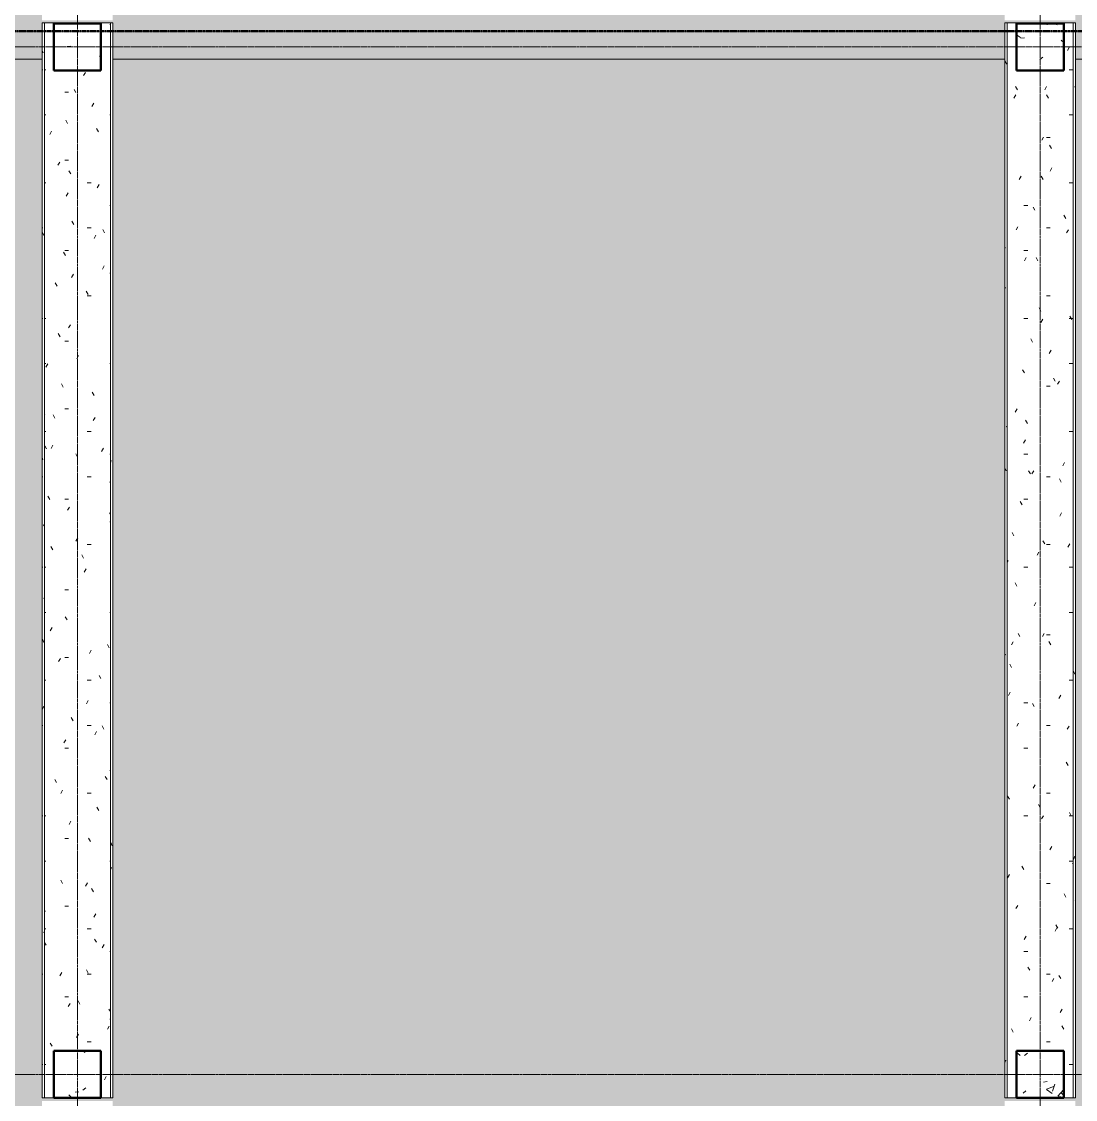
# Model space of a CAD drawing. Header units: inches. Extents: x -4218 to -1814, y 9706 to 12426.
# Drawn here: x -3173.3 to -2815.3, y 10458.7 to 10824.8 of the extents above; entities that cross this region are included whole.
import ezdxf

# ---------------------------------------------------------------- set-up
doc = ezdxf.new("R2010")
doc.units = ezdxf.units.IN
doc.header["$MEASUREMENT"] = 0
doc.linetypes.add('Dash 1_16_', pattern=[0.125, 0.0625, -0.0625])
doc.linetypes.add('Grid Line 1_2_', pattern=[0.875, 0.5, -0.125, 0.125, -0.125])
for name, color, linetype, lineweight in [('0-1', 7, 'Continuous', 5), ('0-2', 7, 'Continuous', 9), ('A-FLOR-1', 9, 'Continuous', 13), ('A-FLOR-3', 50, 'Continuous', 13), ('C-PROP-LINE-2', 91, 'Dash 1_16_', 50), ('S-BEAM-1', 251, 'Continuous', 9), ('S-BEAM-2', 7, 'Continuous', 9), ('S-COLS', 52, 'Continuous', 9), ('S-COLS-1', 250, 'Continuous', 50), ('S-GRID-1', 1, 'Grid Line 1_2_', 9)]:
    doc.layers.add(name, color=color, linetype=linetype, lineweight=lineweight)

# ---------------------------------------------------------------- blocks, each defined once
blk = doc.blocks.new('Concrete-Rectangular-Column - ONE-V14-RCP - BASEMENT')
at = {"layer": 'S-COLS'}
h = blk.add_hatch(dxfattribs=at)
h.set_pattern_fill('FP_16', color=256, style=0, pattern_type=2)
h.set_pattern_definition([(50, (3154.324, -10816.19), (27.5427, -2.40992), [2.88, -31.68]), (355, (3154.324, -10816.19), (-5.327844, 28.884266), [2.304, -25.344]), (100.451, (3156.62, -10816.39), (22.215316, 26.47393), [2.448, -26.924]), (46.184, (3154.324, -10808.51), (40.98187, -6.35642), [4.32, -47.52]), (96.636, (3157.74, -10809.04), (35.89075, 37.40619), [3.671, -40.386]), (351.184, (3154.324, -10808.51), (35.89097, 37.40622), [3.456, -38.016]), (21, (3158.164, -10810.43), (22.921036, -15.46073), [2.88, -31.68]), (326, (3158.164, -10810.43), (9.34353, 27.84574), [2.304, -25.344]), (71.451, (3160.074, -10811.718), (32.26477, 12.38442), [2.448, -26.924]), (37.5, (3154.324, -10816.189), (0.466855, 12.782707), [1.267, -23.77, 1.267, -24.461, -25.44]), (37.5, (3154.324, -10816.189), (0.466855, 12.782707), [-50.765, 1.267, -24.173]), (7.5, (3154.324, -10816.189), (10.10159, 15.14509), [1.267, -13.402, 1.267, -23.194, -9.696]), (7.5, (3154.324, -10816.189), (10.10159, 15.14509), [-39.13, 1.267, -8.429]), (327.5, (3145.761, -10816.189), (20.499161, -0.86578), [1.267, -8.333, 1.267, -28.685, -39.744]), (327.5, (3145.761, -10816.189), (20.499161, -0.86578), [-39.552, 1.267, -38.477]), (317.5, (3141.921, -10816.189), (22.39478, 3.844288), [1.267, -11.213, 1.267, -18.624, -28.224]), (317.5, (3141.921, -10816.189), (22.39478, 3.844288), [-32.371, 1.267, -26.957])])
h.paths.add_polyline_path([(-8, -8), (8, -8), (8, 8), (-8, 8), (-8, -4.2)], flags=0)
at = {"layer": 'S-COLS-1'}
for p, q in [((-8, 8), (8, 8)), ((-8, -8), (-8, 8)), ((8, 8), (8, -8)), ((8, -8), (-8, -8))]:
    blk.add_line(p, q, dxfattribs=at)
blk = doc.blocks.new('Concrete-Rectangular-Column - ONE-V15-RCP - BASEMENT')
at = {"layer": 'S-COLS'}
h = blk.add_hatch(dxfattribs=at)
h.set_pattern_fill('FP_17', color=256, style=0, pattern_type=2)
h.set_pattern_definition([(50, (2827.324, -10816.19), (27.5427, -2.40992), [2.88, -31.68]), (355, (2827.324, -10816.19), (-5.327844, 28.884266), [2.304, -25.344]), (100.451, (2829.62, -10816.39), (22.215316, 26.47393), [2.448, -26.924]), (46.184, (2827.324, -10808.51), (40.98187, -6.35642), [4.32, -47.52]), (96.636, (2830.74, -10809.04), (35.89075, 37.40619), [3.671, -40.386]), (351.184, (2827.324, -10808.51), (35.89097, 37.40622), [3.456, -38.016]), (21, (2831.164, -10810.43), (22.921036, -15.46073), [2.88, -31.68]), (326, (2831.164, -10810.43), (9.34353, 27.84574), [2.304, -25.344]), (71.451, (2833.074, -10811.718), (32.26477, 12.38442), [2.448, -26.924]), (37.5, (2827.324, -10816.189), (0.466855, 12.782707), [1.267, -23.77, 1.267, -24.461, -25.44]), (37.5, (2827.324, -10816.189), (0.466855, 12.782707), [-50.765, 1.267, -24.173]), (7.5, (2827.324, -10816.189), (10.10159, 15.14509), [1.267, -13.402, 1.267, -23.194, -9.696]), (7.5, (2827.324, -10816.189), (10.10159, 15.14509), [-39.13, 1.267, -8.429]), (327.5, (2818.761, -10816.189), (20.499161, -0.86578), [1.267, -8.333, 1.267, -28.685, -39.744]), (327.5, (2818.761, -10816.189), (20.499161, -0.86578), [-39.552, 1.267, -38.477]), (317.5, (2814.921, -10816.189), (22.39478, 3.844288), [1.267, -11.213, 1.267, -18.624, -28.224]), (317.5, (2814.921, -10816.189), (22.39478, 3.844288), [-32.371, 1.267, -26.957])])
h.paths.add_polyline_path([(8, -8), (8, 8), (-8, 8), (-8, -8)], flags=0)
at = {"layer": 'S-COLS-1'}
for p, q in [((-8, 8), (8, 8)), ((-8, -8), (-8, 8)), ((8, 8), (8, -8)), ((8, -8), (-8, -8))]:
    blk.add_line(p, q, dxfattribs=at)
blk = doc.blocks.new('Concrete-Rectangular-Column - ONE-V18-RCP - BASEMENT')
at = {"layer": 'S-COLS'}
h = blk.add_hatch(dxfattribs=at)
h.set_pattern_fill('FP_20', color=256, style=0, pattern_type=2)
h.set_pattern_definition([(50, (2827.324, -10467.19), (27.5427, -2.40992), [2.88, -31.68]), (355, (2827.324, -10467.19), (-5.327844, 28.884266), [2.304, -25.344]), (100.451, (2829.62, -10467.39), (22.215316, 26.47393), [2.448, -26.924]), (46.184, (2827.324, -10459.51), (40.98187, -6.35642), [4.32, -47.52]), (96.636, (2830.74, -10460.04), (35.89075, 37.40619), [3.671, -40.386]), (351.184, (2827.324, -10459.51), (35.89097, 37.40622), [3.456, -38.016]), (21, (2831.164, -10461.43), (22.921036, -15.46073), [2.88, -31.68]), (326, (2831.164, -10461.43), (9.34353, 27.84574), [2.304, -25.344]), (71.451, (2833.074, -10462.718), (32.26477, 12.38442), [2.448, -26.924]), (37.5, (2827.324, -10467.189), (0.466855, 12.782707), [1.267, -23.77, 1.267, -24.461, -25.44]), (37.5, (2827.324, -10467.189), (0.466855, 12.782707), [-50.765, 1.267, -24.173]), (7.5, (2827.324, -10467.189), (10.10159, 15.14509), [1.267, -13.402, 1.267, -23.194, -9.696]), (7.5, (2827.324, -10467.189), (10.10159, 15.14509), [-39.13, 1.267, -8.429]), (327.5, (2818.761, -10467.189), (20.499161, -0.86578), [1.267, -8.333, 1.267, -28.685, -39.744]), (327.5, (2818.761, -10467.189), (20.499161, -0.86578), [-39.552, 1.267, -38.477]), (317.5, (2814.921, -10467.189), (22.39478, 3.844288), [1.267, -11.213, 1.267, -18.624, -28.224]), (317.5, (2814.921, -10467.189), (22.39478, 3.844288), [-32.371, 1.267, -26.957])])
h.paths.add_polyline_path([(8, -8), (8, 8), (-8, 8), (-8, -8)], flags=0)
at = {"layer": 'S-COLS-1'}
for p, q in [((-8, 8), (8, 8)), ((-8, -8), (-8, 8)), ((8, 8), (8, -8)), ((8, -8), (-8, -8))]:
    blk.add_line(p, q, dxfattribs=at)
blk = doc.blocks.new('Concrete-Rectangular-Column - ONE-V24-RCP - BASEMENT')
at = {"layer": 'S-COLS'}
h = blk.add_hatch(dxfattribs=at)
h.set_pattern_fill('FP_26', color=256, style=0, pattern_type=2)
h.set_pattern_definition([(50, (3154.324, -10467.19), (27.5427, -2.40992), [2.88, -31.68]), (355, (3154.324, -10467.19), (-5.327844, 28.884266), [2.304, -25.344]), (100.451, (3156.62, -10467.39), (22.215316, 26.47393), [2.448, -26.924]), (46.184, (3154.324, -10459.51), (40.98187, -6.35642), [4.32, -47.52]), (96.636, (3157.74, -10460.04), (35.89075, 37.40619), [3.671, -40.386]), (351.184, (3154.324, -10459.51), (35.89097, 37.40622), [3.456, -38.016]), (21, (3158.164, -10461.43), (22.921036, -15.46073), [2.88, -31.68]), (326, (3158.164, -10461.43), (9.34353, 27.84574), [2.304, -25.344]), (71.451, (3160.074, -10462.718), (32.26477, 12.38442), [2.448, -26.924]), (37.5, (3154.324, -10467.189), (0.466855, 12.782707), [1.267, -23.77, 1.267, -24.461, -25.44]), (37.5, (3154.324, -10467.189), (0.466855, 12.782707), [-50.765, 1.267, -24.173]), (7.5, (3154.324, -10467.189), (10.10159, 15.14509), [1.267, -13.402, 1.267, -23.194, -9.696]), (7.5, (3154.324, -10467.189), (10.10159, 15.14509), [-39.13, 1.267, -8.429]), (327.5, (3145.761, -10467.189), (20.499161, -0.86578), [1.267, -8.333, 1.267, -28.685, -39.744]), (327.5, (3145.761, -10467.189), (20.499161, -0.86578), [-39.552, 1.267, -38.477]), (317.5, (3141.921, -10467.189), (22.39478, 3.844288), [1.267, -11.213, 1.267, -18.624, -28.224]), (317.5, (3141.921, -10467.189), (22.39478, 3.844288), [-32.371, 1.267, -26.957])])
h.paths.add_polyline_path([(8, -8), (8, 8), (-8, 8), (-8, -8)], flags=0)
at = {"layer": 'S-COLS-1'}
for p, q in [((-8, 8), (8, 8)), ((-8, -8), (-8, 8)), ((8, 8), (8, -8)), ((8, -8), (-8, -8))]:
    blk.add_line(p, q, dxfattribs=at)
blk = doc.blocks.new('Inverted Tee Beam - 24IT32-2543517-RCP - BASEMENT')
at = {"layer": 'S-BEAM-1'}
h = blk.add_hatch(dxfattribs=at)
h.set_pattern_fill('FP_40', color=256, style=0, pattern_type=2)
h.set_pattern_definition([(270, (-10641.814, -1601.556), (7.68, -21.722), [0.896, -15.396, 0.896, -15.396, -86.889]), (270, (-10641.814, -1601.556), (7.68, -21.722), [-32.583, 0.896, -31.687, 0.896, -15.396, -38.014]), (270, (-10641.814, -1601.556), (7.68, -21.722), [-81.459, 0.896, -9.965, 0.896, -26.257]), (22.208, (-10637.974, -1609.701), (26.0559108, 16.9086766), [1.185, -20.367, 1.185, -135.31]), (22.208, (-10637.974, -1609.701), (26.0559108, 16.9086766), [-22.737, -20.367, 1.185, -41.919, -71.84]), (22.208, (-10637.974, -1609.701), (26.0559108, 16.9086766), [-86.208, 1.185, -20.367, 1.185, -49.103]), (22.208, (-10637.974, -1609.701), (26.0559108, 16.9086766), [-108.945, -13.183, 1.185, -34.735]), (157.792, (-10622.614, -1612.417), (-27.152691, 4.8140186), [1.185, -20.367, 1.185, -135.31]), (157.792, (-10622.614, -1612.417), (-27.152691, 4.8140186), [-22.737, -20.367, 1.185, -41.919, -71.84]), (157.792, (-10622.614, -1612.417), (-27.152691, 4.8140186), [-86.208, 1.185, -20.367, 1.185, -49.103]), (157.792, (-10622.614, -1612.417), (-27.152691, 4.8140186), [-108.945, -13.183, 1.185, -34.735])])
h.paths.add_polyline_path([(-182.64, 12), (-182.64, 11.21), (182.61, 11.21), (182.61, 12), (170.17, 12)], flags=0)
h = blk.add_hatch(dxfattribs=at)
h.set_pattern_fill('FP_41', color=256, style=0, pattern_type=2)
h.set_pattern_definition([(270, (-10641.814, -3154.324), (7.68, -30.72), [1.267, -21.773, 1.267, -21.773, -122.88]), (270, (-10641.814, -3154.324), (7.68, -30.72), [-46.08, 1.267, -44.813, 1.267, -21.773, -53.76]), (270, (-10641.814, -3154.324), (7.68, -30.72), [-115.2, 1.267, -14.093, 1.267, -37.133]), (30, (-10637.974, -3165.844), (22.7643004, 22.011075), [1.267, -21.773, 1.267, -21.773, -122.88]), (30, (-10637.974, -3165.844), (22.7643004, 22.011075), [-46.08, 1.267, -44.813, 1.267, -21.773, -53.76]), (30, (-10637.974, -3165.844), (22.7643004, 22.011075), [-115.2, 1.267, -14.093, 1.267, -37.133]), (150, (-10622.614, -3169.684), (-30.4443004, 8.708925), [1.267, -21.773, 1.267, -21.773, -122.88]), (150, (-10622.614, -3169.684), (-30.4443004, 8.708925), [-46.08, 1.267, -44.813, 1.267, -21.773, -53.76]), (150, (-10622.614, -3169.684), (-30.4443004, 8.708925), [-115.2, 1.267, -14.093, 1.267, -37.133])])
h.paths.add_polyline_path([(-182.64, 11.21), (-182.62, -11.21), (182.61, -11.21), (182.61, 11.21), (-182.62, 11.21)], flags=0)
h.paths.add_polyline_path([(-182.62, -8), (-182.62, 8), (-166.62, 8), (-166.62, -8)], flags=0)
h.paths.add_polyline_path([(166.38, -8), (166.38, 8), (182.38, 8), (182.38, -8), (170.17, -8)], flags=0)
h = blk.add_hatch(dxfattribs=at)
h.set_pattern_fill('FP_42', color=256, style=0, pattern_type=2)
h.set_pattern_definition([(270, (-10641.814, -1552.768), (7.68, -21.722), [0.896, -15.396, 0.896, -15.396, -86.889]), (270, (-10641.814, -1552.768), (7.68, -21.722), [-32.583, 0.896, -31.687, 0.896, -15.396, -38.014]), (270, (-10641.814, -1552.768), (7.68, -21.722), [-81.459, 0.896, -9.965, 0.896, -26.257]), (22.208, (-10637.974, -1560.914), (26.0559108, 16.9086766), [1.185, -20.367, 1.185, -135.31]), (22.208, (-10637.974, -1560.914), (26.0559108, 16.9086766), [-22.737, -20.367, 1.185, -41.919, -71.84]), (22.208, (-10637.974, -1560.914), (26.0559108, 16.9086766), [-86.208, 1.185, -20.367, 1.185, -49.103]), (22.208, (-10637.974, -1560.914), (26.0559108, 16.9086766), [-108.945, -13.183, 1.185, -34.735]), (157.792, (-10622.614, -1563.629), (-27.152691, 4.8140186), [1.185, -20.367, 1.185, -135.31]), (157.792, (-10622.614, -1563.629), (-27.152691, 4.8140186), [-22.737, -20.367, 1.185, -41.919, -71.84]), (157.792, (-10622.614, -1563.629), (-27.152691, 4.8140186), [-86.208, 1.185, -20.367, 1.185, -49.103]), (157.792, (-10622.614, -1563.629), (-27.152691, 4.8140186), [-108.945, -13.183, 1.185, -34.735])])
h.paths.add_polyline_path([(-182.64, -12), (182.61, -12), (182.61, -11.21), (-182.64, -11.21)], flags=0)
at = {"layer": 'S-BEAM-2'}
for p, q in [((-182.64, 12), (-182.64, 11.21)), ((182.61, 12), (-182.64, 12)), ((-182.64, 11.21), (-182.64, -11.21)), ((182.61, 11.21), (-182.64, 11.21)), ((182.61, 11.21), (182.61, 12)), ((182.61, -11.21), (182.61, 11.21)), ((-182.64, -11.21), (-182.64, -12)), ((182.61, -11.21), (-182.64, -11.21)), ((182.61, -12), (-182.64, -12)), ((182.61, -12), (182.61, -11.21))]:
    blk.add_line(p, q, dxfattribs=at)
blk = doc.blocks.new('Inverted Tee Beam - 24IT32-V32-RCP - BASEMENT')
at = {"layer": 'S-BEAM-1'}
h = blk.add_hatch(dxfattribs=at)
h.set_pattern_fill('FP_100', color=256, style=0, pattern_type=2)
h.set_pattern_definition([(270, (-10641.814, -1438.056), (7.68, -21.722), [0.896, -15.396, 0.896, -15.396, -86.889]), (270, (-10641.814, -1438.056), (7.68, -21.722), [-32.583, 0.896, -31.687, 0.896, -15.396, -38.014]), (270, (-10641.814, -1438.056), (7.68, -21.722), [-81.459, 0.896, -9.965, 0.896, -26.257]), (22.208, (-10637.974, -1446.201), (26.0559108, 16.9086766), [1.185, -20.367, 1.185, -135.31]), (22.208, (-10637.974, -1446.201), (26.0559108, 16.9086766), [-22.737, -20.367, 1.185, -41.919, -71.84]), (22.208, (-10637.974, -1446.201), (26.0559108, 16.9086766), [-86.208, 1.185, -20.367, 1.185, -49.103]), (22.208, (-10637.974, -1446.201), (26.0559108, 16.9086766), [-108.945, -13.183, 1.185, -34.735]), (157.792, (-10622.614, -1448.917), (-27.152691, 4.8140186), [1.185, -20.367, 1.185, -135.31]), (157.792, (-10622.614, -1448.917), (-27.152691, 4.8140186), [-22.737, -20.367, 1.185, -41.919, -71.84]), (157.792, (-10622.614, -1448.917), (-27.152691, 4.8140186), [-86.208, 1.185, -20.367, 1.185, -49.103]), (157.792, (-10622.614, -1448.917), (-27.152691, 4.8140186), [-108.945, -13.183, 1.185, -34.735])])
h.paths.add_polyline_path([(-182.64, 12), (-182.64, 11.21), (182.61, 11.21), (182.61, 12), (170.17, 12)], flags=0)
h = blk.add_hatch(dxfattribs=at)
h.set_pattern_fill('FP_101', color=256, style=0, pattern_type=2)
h.set_pattern_definition([(270, (-10641.814, -2827.324), (7.68, -30.72), [1.267, -21.773, 1.267, -21.773, -122.88]), (270, (-10641.814, -2827.324), (7.68, -30.72), [-46.08, 1.267, -44.813, 1.267, -21.773, -53.76]), (270, (-10641.814, -2827.324), (7.68, -30.72), [-115.2, 1.267, -14.093, 1.267, -37.133]), (30, (-10637.974, -2838.844), (22.7643004, 22.011075), [1.267, -21.773, 1.267, -21.773, -122.88]), (30, (-10637.974, -2838.844), (22.7643004, 22.011075), [-46.08, 1.267, -44.813, 1.267, -21.773, -53.76]), (30, (-10637.974, -2838.844), (22.7643004, 22.011075), [-115.2, 1.267, -14.093, 1.267, -37.133]), (150, (-10622.614, -2842.684), (-30.4443004, 8.708925), [1.267, -21.773, 1.267, -21.773, -122.88]), (150, (-10622.614, -2842.684), (-30.4443004, 8.708925), [-46.08, 1.267, -44.813, 1.267, -21.773, -53.76]), (150, (-10622.614, -2842.684), (-30.4443004, 8.708925), [-115.2, 1.267, -14.093, 1.267, -37.133])])
h.paths.add_polyline_path([(-182.64, 8), (-182.62, -11.21), (182.61, -11.21), (182.61, 11.21), (-182.64, 11.21)], flags=0)
h.paths.add_polyline_path([(-182.62, -8), (-182.62, 8), (-166.62, 8), (-166.62, -8)], flags=0)
h.paths.add_polyline_path([(166.38, 8), (182.38, 8), (182.38, -8), (166.38, -8)], flags=0)
h = blk.add_hatch(dxfattribs=at)
h.set_pattern_fill('FP_102', color=256, style=0, pattern_type=2)
h.set_pattern_definition([(270, (-10641.814, -1389.268), (7.68, -21.722), [0.896, -15.396, 0.896, -15.396, -86.889]), (270, (-10641.814, -1389.268), (7.68, -21.722), [-32.583, 0.896, -31.687, 0.896, -15.396, -38.014]), (270, (-10641.814, -1389.268), (7.68, -21.722), [-81.459, 0.896, -9.965, 0.896, -26.257]), (22.208, (-10637.974, -1397.414), (26.0559108, 16.9086766), [1.185, -20.367, 1.185, -135.31]), (22.208, (-10637.974, -1397.414), (26.0559108, 16.9086766), [-22.737, -20.367, 1.185, -41.919, -71.84]), (22.208, (-10637.974, -1397.414), (26.0559108, 16.9086766), [-86.208, 1.185, -20.367, 1.185, -49.103]), (22.208, (-10637.974, -1397.414), (26.0559108, 16.9086766), [-108.945, -13.183, 1.185, -34.735]), (157.792, (-10622.614, -1400.129), (-27.152691, 4.8140186), [1.185, -20.367, 1.185, -135.31]), (157.792, (-10622.614, -1400.129), (-27.152691, 4.8140186), [-22.737, -20.367, 1.185, -41.919, -71.84]), (157.792, (-10622.614, -1400.129), (-27.152691, 4.8140186), [-86.208, 1.185, -20.367, 1.185, -49.103]), (157.792, (-10622.614, -1400.129), (-27.152691, 4.8140186), [-108.945, -13.183, 1.185, -34.735])])
h.paths.add_polyline_path([(-182.64, -11.21), (-182.64, -12), (182.61, -12), (182.61, -11.21), (170.17, -11.21)], flags=0)
at = {"layer": 'S-BEAM-2'}
for p, q in [((-182.64, 12), (-182.64, 11.21)), ((182.61, 12), (-182.64, 12)), ((-182.64, 11.21), (-182.64, -11.21)), ((182.61, 11.21), (-182.64, 11.21)), ((182.61, 11.21), (182.61, 12)), ((182.61, -11.21), (182.61, 11.21)), ((-182.64, -11.21), (-182.64, -12)), ((182.61, -11.21), (-182.64, -11.21)), ((182.61, -12), (-182.64, -12)), ((182.61, -12), (182.61, -11.21))]:
    blk.add_line(p, q, dxfattribs=at)
blk = doc.blocks.new('CTR - 1st Phase - Shell_rvt-1-RCP - BASEMENT')
at = {"layer": 'A-FLOR-1'}
h = blk.add_hatch(color=256, dxfattribs=at)
h.paths.add_polyline_path([(-3819.32, 10019.59), (-3493.32, 10019.59), (-3493.32, 10157.85), (-3469.32, 10157.85), (-3469.32, 10019.59), (-3166.32, 10019.59), (-3166.32, 10157.96), (-3142.32, 10157.96), (-3142.32, 10019.59), (-2839.32, 10019.59), (-2839.32, 10157.96), (-2815.32, 10157.96), (-2815.32, 10019.59), (-2512.32, 10019.59), (-2512.32, 10157.96), (-2488.32, 10157.96), (-2488.32, 10019.59), (-2185.32, 10019.59), (-2185.32, 10158.09), (-2161.32, 10158.09), (-2161.32, 10158.57), (-2185.32, 10158.57), (-2185.32, 10457.9), (-2165.32, 10457.9), (-2165.32, 10459.18), (-2185.32, 10459.18), (-2185.32, 10811.99), (-2488.32, 10811.99), (-2488.32, 10459.18), (-2512.32, 10459.18), (-2512.32, 10811.99), (-2815.32, 10811.99), (-2815.32, 10459.18), (-2839.32, 10459.18), (-2839.32, 10811.99), (-3142.32, 10811.99), (-3142.32, 10459.18), (-3166.32, 10459.18), (-3166.32, 10811.99), (-3411.8, 10811.99), (-3411.8, 11286.79), (-3166.32, 11286.79), (-3166.32, 11423.24), (-3203.27, 11423.24), (-3203.27, 11422.74), (-3205.27, 11422.74), (-3205.27, 11423.24), (-3241.27, 11423.24), (-3241.27, 11422.74), (-3243.27, 11422.74), (-3243.27, 11423.24), (-3282.27, 11423.24), (-3282.27, 11422.74), (-3284.27, 11422.74), (-3284.27, 11423.24), (-3320.27, 11423.24), (-3320.27, 11422.74), (-3322.27, 11422.74), (-3322.27, 11423.24), (-3359.27, 11423.24), (-3359.27, 11542.99), (-3475.67, 11542.97), (-3475.67, 11290.19), (-3473.32, 11290.19), (-3473.32, 11274.19), (-3489.32, 11274.19), (-3489.32, 11290.19), (-3486.97, 11290.19), (-3486.97, 11434.99), (-3583.32, 11434.99), (-3583.32, 11430.99), (-3819.32, 11430.99), (-3819.32, 10027.95)], flags=0)
h.paths.add_polyline_path([(-2107.32, 10019.59), (-2107.32, 10154.6), (-2161.32, 10154.6), (-2161.32, 10019.59)], flags=0)
h.paths.add_polyline_path([(-2511.54, 10158.57), (-2512.32, 10158.57), (-2512.32, 10458.16), (-2488.32, 10458.16), (-2488.32, 10158.57), (-2489.11, 10158.57)], flags=0)
h.paths.add_polyline_path([(-2839.32, 10158.57), (-2839.32, 10458.16), (-2815.32, 10458.16), (-2815.32, 10310.41), (-2811.07, 10309.36), (-2810.43, 10310.93), (-2809.36, 10312.25), (-2807.96, 10313.22), (-2806.35, 10313.76), (-2804.24, 10319.83), (-2803.25, 10313.48), (-2801.76, 10312.66), (-2800.56, 10311.46), (-2799.74, 10309.96), (-2799.39, 10308.3), (-2799.53, 10306.6), (-2800.13, 10305.01), (-2801.17, 10303.66), (-2802.55, 10302.66), (-2804.15, 10302.09), (-2805.85, 10301.99), (-2807.51, 10302.39), (-2808.98, 10303.24), (-2810.16, 10304.47), (-2810.93, 10305.99), (-2811.03, 10306.5), (-2815.32, 10305.43), (-2815.32, 10158.57), (-2838.54, 10158.57)], flags=0)
h.paths.add_polyline_path([(-3166.32, 10158.57), (-3166.32, 10458.16), (-3142.32, 10458.16), (-3142.32, 10158.57), (-3165.54, 10158.57)], flags=0)
h.paths.add_polyline_path([(-3492.54, 10158.57), (-3493.32, 10158.57), (-3493.32, 10458.16), (-3469.32, 10458.16), (-3469.32, 10158.57), (-3470.11, 10158.57)], flags=0)
h.paths.add_polyline_path([(-2161.32, 10178.6), (-2107.32, 10178.6), (-2107.32, 10455.19), (-2161.32, 10455.19), (-2161.32, 10349.68)], flags=0)
h.paths.add_polyline_path([(-3778.81, 10295.87), (-3784.81, 10295.87), (-3783.23, 10302.21), (-3784.24, 10302.5), (-3785.68, 10303.41), (-3786.8, 10304.69), (-3787.52, 10306.24), (-3787.76, 10307.92), (-3787.52, 10309.61), (-3786.8, 10311.15), (-3785.68, 10312.43), (-3784.24, 10313.34), (-3782.61, 10313.81), (-3780.9, 10313.79), (-3779.28, 10313.29), (-3777.86, 10312.34), (-3776.77, 10311.04), (-3776.09, 10309.47), (-3769.86, 10307.92), (-3776.09, 10306.37), (-3776.77, 10304.81), (-3777.86, 10303.5), (-3779.28, 10302.56), (-3780.39, 10302.21), (-3780.34, 10302.04)], flags=0)
h.paths.add_polyline_path([(-2651.12, 10299.44), (-2652.81, 10299.68), (-2654.35, 10300.39), (-2655.64, 10301.52), (-2656.55, 10302.96), (-2657.01, 10304.59), (-2656.99, 10306.3), (-2656.49, 10307.92), (-2655.55, 10309.34), (-2654.24, 10310.43), (-2652.68, 10311.11), (-2651.12, 10317.34), (-2649.57, 10311.11), (-2648.01, 10310.43), (-2646.7, 10309.34), (-2645.76, 10307.92), (-2645.42, 10306.81), (-2639.08, 10308.39), (-2639.08, 10302.39), (-2645.42, 10303.97), (-2645.7, 10302.96), (-2646.61, 10301.52), (-2647.89, 10300.39), (-2649.44, 10299.68), (-2649.57, 10299.66)], flags=0)
h.paths.add_polyline_path([(-3492.54, 10459.18), (-3493.32, 10459.18), (-3493.32, 10824.42), (-3469.32, 10824.42), (-3469.32, 10459.18), (-3470.11, 10459.18)], flags=0)
h.paths.add_polyline_path([(-2161.31, 10479.19), (-2107.32, 10479.19), (-2107.32, 10804.44), (-2161.31, 10804.44), (-2161.32, 10479.19)], flags=0)
h.paths.add_polyline_path([(-3492.54, 10825.62), (-3493.32, 10825.62), (-3493.32, 11273.73), (-3469.32, 11273.73), (-3469.32, 10825.62), (-3470.11, 10825.62)], flags=0)
h.paths.add_polyline_path([(-2991.46, 11286.79), (-2839.32, 11286.79), (-2839.32, 11422.8), (-3123.09, 11422.8), (-3123.09, 11423.24), (-3124.27, 11423.24), (-3124.27, 11422.74), (-3126.27, 11422.74), (-3126.27, 11423.24), (-3142.32, 11423.24), (-3142.32, 11286.79)], flags=0)
h.paths.add_polyline_path([(-2185.32, 11286.79), (-2185.32, 11522.65), (-2161.32, 11522.65), (-2161.32, 11294.44), (-2107.32, 11294.44), (-2107.32, 11523.19), (-2161.32, 11523.19), (-2161.32, 11547.19), (-2107.32, 11547.19), (-2107.32, 11835.19), (-2164.32, 11835.19), (-2164.32, 11859.19), (-2107.32, 11859.19), (-2107.32, 12077.19), (-2520.32, 12077.19), (-2520.32, 11859.19), (-2501.24, 11859.19), (-2501.24, 11855.19), (-2499.18, 11855.19), (-2499.18, 11859.19), (-2165.14, 11859.19), (-2165.14, 11835.19), (-2499.18, 11835.19), (-2499.18, 11839.19), (-2501.24, 11839.19), (-2501.24, 11835.19), (-2523.31, 11835.19), (-2523.31, 11837.19), (-2636.33, 11837.19), (-2636.33, 11835.19), (-2826.19, 11835.19), (-2826.19, 11839.19), (-2828.24, 11839.19), (-2828.24, 11835.19), (-3153.18, 11835.19), (-3153.18, 11839.19), (-3155.24, 11839.19), (-3155.24, 11835.19), (-3480.18, 11835.19), (-3480.18, 11839.19), (-3482.22, 11839.19), (-3482.22, 11835.19), (-3666.89, 11835.19), (-3666.89, 11826.18), (-3666.51, 11826.16), (-3666.51, 11824.18), (-3666.89, 11824.18), (-3666.89, 11788.18), (-3666.51, 11788.18), (-3666.51, 11786.18), (-3666.89, 11786.18), (-3666.89, 11782.99), (-3203.32, 11782.99), (-3203.32, 11778.99), (-3116.54, 11778.99), (-3116.54, 11550.8), (-2816.45, 11550.8), (-2816.45, 11546.2), (-2815.32, 11546.2), (-2815.32, 11286.79), (-2512.32, 11286.79), (-2512.32, 11546.2), (-2488.32, 11546.2), (-2488.32, 11286.79), (-2451.18, 11286.79)], flags=0)
h.paths.add_polyline_path([(-3390.86, 11421.9), (-3391.08, 11421.92), (-3391.26, 11421.96), (-3391.43, 11422.04), (-3391.64, 11422.25), (-3391.71, 11422.32), (-3391.85, 11422.65), (-3391.88, 11422.77), (-3392.03, 11423.62), (-3392.69, 11427.1), (-3393.15, 11429.82), (-3393.61, 11433.04), (-3393.99, 11436.18), (-3394.28, 11439.27), (-3394.5, 11442.33), (-3394.65, 11445.37), (-3394.74, 11448.44), (-3394.78, 11451.53), (-3394.78, 11455.63), (-3394.75, 11457.92), (-3394.69, 11461.26), (-3394.6, 11464.66), (-3394.46, 11468.28), (-3394.2, 11472.87), (-3393.98, 11475.73), (-3393.8, 11477.73), (-3393.45, 11480.57), (-3393.02, 11483.12), (-3392.48, 11485.45), (-3391.93, 11487.14), (-3391.85, 11487.55), (-3391.81, 11487.67), (-3391.64, 11487.95), (-3391.58, 11488.04), (-3391.43, 11488.16), (-3391.26, 11488.24), (-3391.06, 11488.29), (-3390.86, 11488.3), (-3390.63, 11488.28), (-3382.47, 11485.45), (-3377.45, 11483.67), (-3372.94, 11482.02), (-3369.16, 11480.58), (-3366.16, 11479.38), (-3365.34, 11479.03), (-3364.61, 11478.68), (-3363.99, 11478.27), (-3363.49, 11477.75), (-3363.09, 11477.07), (-3362.83, 11476.16), (-3362.63, 11475.09), (-3362.42, 11473.63), (-3362.23, 11471.76), (-3362.1, 11469.48), (-3361.32, 11469.48), (-3361.27, 11469.43), (-3361.28, 11468.32), (-3361.32, 11468.28), (-3362.1, 11468.28), (-3362.1, 11441.92), (-3361.31, 11441.91), (-3361.27, 11441.87), (-3361.27, 11440.77), (-3361.32, 11440.72), (-3362.1, 11440.72), (-3362.23, 11438.44), (-3362.42, 11436.57), (-3362.63, 11435.11), (-3362.83, 11434.04), (-3363.09, 11433.13), (-3363.49, 11432.45), (-3363.99, 11431.93), (-3364.61, 11431.52), (-3365.34, 11431.17), (-3367.07, 11430.45), (-3370.34, 11429.16), (-3374.37, 11427.65), (-3379.1, 11425.94), (-3385.7, 11423.62), (-3390.63, 11421.92)], flags=0)
h.paths.add_polyline_path([(-3284.27, 11428.49), (-3286.02, 11428.49), (-3286.02, 11464.49), (-3284.27, 11464.49), (-3284.27, 11446.25)], flags=0)
h.paths.add_polyline_path([(-3354.52, 11427.99), (-3322.27, 11427.99), (-3322.27, 11428.49), (-3320.27, 11428.49), (-3320.27, 11427.99), (-3284.27, 11427.99), (-3284.27, 11428.49), (-3282.27, 11428.49), (-3282.27, 11427.99), (-3280.65, 11427.99), (-3280.65, 11542.99), (-3354.52, 11542.99), (-3354.52, 11435.52)], flags=0)
h.paths.add_polyline_path([(-3205.27, 11428.49), (-3207.02, 11428.49), (-3207.02, 11464.49), (-3205.27, 11464.49)], flags=0)
h.paths.add_polyline_path([(-3203.27, 11427.99), (-3201.65, 11427.99), (-3201.65, 11543.18), (-3203.32, 11543.18), (-3203.32, 11542.99), (-3275.9, 11542.99), (-3275.9, 11427.99), (-3243.27, 11427.99), (-3243.27, 11428.49), (-3241.27, 11428.49), (-3241.27, 11427.99), (-3205.27, 11427.99), (-3205.27, 11428.49), (-3203.27, 11428.49)], flags=0)
h.paths.add_polyline_path([(-3126.27, 11428.49), (-3128.02, 11428.49), (-3128.02, 11464.49), (-3126.27, 11464.49), (-3126.27, 11435.32)], flags=0)
h.paths.add_polyline_path([(-3128.02, 11427.99), (-3126.27, 11427.99), (-3126.27, 11428.49), (-3124.27, 11428.49), (-3124.27, 11427.99), (-3123.09, 11427.99), (-3123.09, 11523.19), (-3141.81, 11523.19), (-3141.81, 11543.18), (-3146.32, 11543.18), (-3146.32, 11534.2), (-3142.32, 11534.2), (-3142.32, 11427.99)], flags=0)
h.paths.add_polyline_path([(-3194.06, 11427.99), (-3166.32, 11427.99), (-3166.32, 11534.2), (-3162.32, 11534.2), (-3162.32, 11543.18), (-3196.9, 11543.18), (-3196.9, 11427.99)], flags=0)
h.paths.add_polyline_path([(-3117.46, 11428.43), (-3110.27, 11428.43), (-3110.27, 11428.93), (-3108.27, 11428.93), (-3108.27, 11428.43), (-3072.27, 11428.43), (-3072.27, 11428.93), (-3070.27, 11428.93), (-3070.27, 11428.43), (-2839.32, 11428.43), (-2839.32, 11543.18), (-2839.84, 11543.18), (-2839.84, 11523.19), (-2849.12, 11523.19), (-2849.12, 11477.59), (-2921.12, 11477.59), (-2921.12, 11523.19), (-2941.67, 11523.19), (-2941.67, 11477.59), (-3013.67, 11477.59), (-3013.67, 11523.19), (-3034.22, 11523.19), (-3034.22, 11477.59), (-3106.22, 11477.59), (-3106.22, 11523.19), (-3117.46, 11523.19), (-3117.46, 11428.93)], flags=0)
h.paths.add_polyline_path([(-3108.27, 11428.93), (-3108.27, 11464.93), (-3106.52, 11464.93), (-3106.52, 11428.93), (-3107.26, 11428.93)], flags=0)
h.paths.add_polyline_path([(-3400.58, 11491.34), (-3400.87, 11491.41), (-3401.09, 11491.52), (-3405.53, 11494.4), (-3409.83, 11497.64), (-3414.07, 11501.34), (-3417.72, 11504.99), (-3421.25, 11509.06), (-3424.49, 11513.37), (-3427.49, 11518.02), (-3427.52, 11518.1), (-3427.56, 11518.32), (-3427.52, 11518.64), (-3427.49, 11518.76), (-3427.37, 11518.95), (-3427.22, 11519.11), (-3427.03, 11519.24), (-3415.25, 11524.98), (-3416.12, 11525.88), (-3415.27, 11526.73), (-3414.07, 11525.56), (-3402.48, 11531.21), (-3401.57, 11531.35), (-3400.65, 11531.3), (-3399.77, 11531.06), (-3398.95, 11530.64), (-3396.12, 11528.64), (-3393.51, 11526.36), (-3393.01, 11526.73), (-3392.17, 11525.88), (-3392.54, 11525.38), (-3390.5, 11523.03), (-3388.06, 11519.61), (-3387.67, 11518.59), (-3387.54, 11517.5), (-3387.69, 11516.42), (-3393.34, 11504.83), (-3392.17, 11503.62), (-3393.01, 11502.78), (-3393.91, 11503.65), (-3399.66, 11491.87), (-3399.78, 11491.68), (-3400.04, 11491.47), (-3400.14, 11491.41), (-3400.35, 11491.35)], flags=0)
h.paths.add_polyline_path([(-2284.01, 11523.19), (-2487.81, 11523.19), (-2487.81, 11547.19), (-2185.33, 11547.19), (-2185.33, 11523.19)], flags=0)
h.paths.add_polyline_path([(-2814.81, 11523.19), (-2814.81, 11547.19), (-2512.84, 11547.19), (-2512.84, 11523.19), (-2788.86, 11523.19)], flags=0)
h.paths.add_polyline_path([(-2165.32, 11527.19), (-2181.32, 11527.19), (-2181.32, 11543.19), (-2165.32, 11543.19)], flags=0)
h.paths.add_polyline_path([(-3672.26, 11788.18), (-3708.26, 11788.18), (-3708.26, 11789.93), (-3672.26, 11789.93)], flags=0)
h.paths.add_polyline_path([(-3675.35, 11782.99), (-3671.76, 11782.99), (-3671.76, 11786.18), (-3672.26, 11786.18), (-3672.26, 11788.18), (-3671.76, 11788.18), (-3671.76, 11824.18), (-3672.26, 11824.18), (-3672.26, 11826.18), (-3671.76, 11826.18), (-3671.76, 11835.19), (-3747.32, 11835.19), (-3747.32, 11782.99), (-3708.26, 11782.99)], flags=0)
h.paths.add_polyline_path([(-3819.32, 11838.99), (-3819.3, 11838.99), (-3819.3, 11859.19), (-3671.76, 11859.19), (-3671.76, 12077.19), (-3819.32, 12077.19), (-3819.32, 11858.4)], flags=0)
h.paths.add_polyline_path([(-2826.19, 11855.19), (-2826.19, 11859.19), (-2717.1, 11859.19), (-2717.1, 11949.35), (-2755.16, 11949.35), (-2755.16, 12077.19), (-2981.15, 12077.19), (-2981.15, 11859.19), (-2968.72, 11859.19), (-2968.72, 11886.06), (-2966.97, 11886.06), (-2966.97, 11859.19), (-2828.24, 11859.19), (-2828.24, 11855.19)], flags=0)
h.paths.add_polyline_path([(-3155.24, 11855.19), (-3154.26, 11855.19), (-3154.26, 12077.19), (-3666.89, 12077.19), (-3666.89, 11859.19), (-3482.22, 11859.19), (-3482.22, 11855.19), (-3480.18, 11855.19), (-3480.18, 11859.19), (-3169.64, 11859.19), (-3169.64, 11886.06), (-3167.89, 11886.06), (-3167.89, 11859.19), (-3155.24, 11859.19), (-3155.24, 11858.4)], flags=0)
h.paths.add_polyline_path([(-2995.52, 11859.19), (-2985.9, 11859.19), (-2985.9, 12077.19), (-3149.51, 12077.19), (-3149.51, 11859.19), (-2997.27, 11859.19), (-2997.27, 11886.06), (-2995.52, 11886.06)], flags=0)
h.paths.add_polyline_path([(-2660.94, 11859.19), (-2640.32, 11859.19), (-2640.32, 11949.35), (-2712.35, 11949.35), (-2712.35, 11859.19), (-2666.91, 11859.19)], flags=0)
h.paths.add_polyline_path([(-2660.94, 11871.12), (-2666.91, 11871.66), (-2662.84, 11883.39), (-2661.99, 11877.89)], flags=0)
h.paths.add_polyline_path([(-2648.12, 11871.34), (-2654.12, 11871.34), (-2651.12, 11883.39), (-2649.76, 11877.89)], flags=0)
h.paths.add_polyline_path([(-2645.39, 11955.48), (-2647.14, 11955.48), (-2647.14, 11991.48), (-2645.39, 11991.48), (-2645.39, 11958.33)], flags=0)
h.paths.add_polyline_path([(-2749.54, 11954.98), (-2683.39, 11954.98), (-2683.39, 11955.48), (-2681.39, 11955.48), (-2681.39, 11954.98), (-2645.39, 11954.98), (-2645.39, 11955.48), (-2643.39, 11955.48), (-2643.39, 11954.98), (-2640.32, 11954.98), (-2640.32, 12077.19), (-2749.54, 12077.19), (-2749.54, 11958.33)], flags=0)
h = blk.add_hatch(color=256, dxfattribs=at)
h.paths.add_polyline_path([(-3819.32, 9901.19), (-3700.02, 9901.19), (-3700.02, 9965.88), (-3819.32, 9965.88)], flags=0)
h.paths.add_polyline_path([(-2537.02, 9901.19), (-2512.32, 9901.19), (-2512.32, 9965.88), (-2609.02, 9965.88), (-2609.02, 9901.19), (-2573.02, 9901.19)], flags=0)
h.paths.add_polyline_path([(-2670.32, 9901.19), (-2610.02, 9901.19), (-2610.02, 9966.88), (-2512.32, 9966.88), (-2512.32, 10019.59), (-2815.32, 10019.59), (-2815.32, 9901.19), (-2672.16, 9901.19)], flags=0)
h.paths.add_polyline_path([(-2488.32, 9901.19), (-2392.02, 9901.19), (-2392.02, 9965.88), (-2488.32, 9965.88)], flags=0)
h.paths.add_polyline_path([(-2391.02, 9901.19), (-2283.02, 9901.19), (-2283.02, 9965.88), (-2391.02, 9965.88), (-2391.02, 9965.84)], flags=0)
h.paths.add_polyline_path([(-2210.02, 9901.19), (-2185.32, 9901.19), (-2185.32, 9965.88), (-2282.02, 9965.88), (-2282.02, 9901.19), (-2246.02, 9901.19)], flags=0)
h.paths.add_polyline_path([(-2065.02, 9901.19), (-2065.02, 9965.88), (-2161.32, 9965.88), (-2161.32, 9901.19), (-2099.32, 9901.19)], flags=0)
h.paths.add_polyline_path([(-2064.02, 9901.19), (-1943.32, 9901.19), (-1943.32, 9965.88), (-2064.02, 9965.88), (-2064.02, 9965.85)], flags=0)
h.paths.add_polyline_path([(-2900.02, 9901.19), (-2839.32, 9901.19), (-2839.32, 9965.88), (-2936.02, 9965.88), (-2936.02, 9901.19)], flags=0)
h.paths.add_polyline_path([(-2937.02, 9901.19), (-2937.02, 9965.88), (-3045.02, 9965.88), (-3045.02, 9901.19), (-2973.02, 9901.19)], flags=0)
h.paths.add_polyline_path([(-3261.6, 9901.19), (-3166.32, 9901.19), (-3166.32, 9965.88), (-3263.02, 9965.88), (-3263.02, 9901.19)], flags=0)
h.paths.add_polyline_path([(-3046.02, 9901.19), (-3046.02, 9965.88), (-3142.32, 9965.88), (-3142.32, 9901.19)], flags=0)
h.paths.add_polyline_path([(-3264.02, 9901.19), (-3264.02, 9965.88), (-3372.22, 9965.88), (-3372.22, 9901.19), (-3293.79, 9901.19)], flags=0)
h.paths.add_polyline_path([(-3403.8, 9901.19), (-3373.22, 9901.19), (-3373.22, 9965.88), (-3469.32, 9965.88), (-3469.32, 9901.7), (-3481.22, 9901.7), (-3481.22, 9901.19), (-3443.17, 9901.19)], flags=0)
h.paths.add_polyline_path([(-3699.02, 9901.19), (-3591.02, 9901.19), (-3591.02, 9965.88), (-3699.02, 9965.85), (-3699.02, 9905.79)], flags=0)
h.paths.add_polyline_path([(-3590.02, 9901.19), (-3482.22, 9901.19), (-3482.22, 9901.7), (-3493.32, 9901.7), (-3493.32, 9965.88), (-3590.02, 9965.88), (-3590.02, 9913.58)], flags=0)
h.paths.add_polyline_path([(-1943.32, 9966.88), (-1943.32, 10173.19), (-1942.95, 10173.19), (-1942.95, 10455.19), (-2107.32, 10455.19), (-2107.32, 10178.6), (-1943.83, 10178.6), (-1943.83, 10154.6), (-2107.32, 10154.6), (-2107.32, 10019.59), (-2161.32, 10019.59), (-2161.32, 9966.88), (-1967.24, 9966.88)], flags=0)
h.paths.add_polyline_path([(-2325.52, 9966.88), (-2185.32, 9966.88), (-2185.32, 10019.59), (-2488.32, 10019.59), (-2488.32, 9966.88), (-2361.52, 9966.88)], flags=0)
h.paths.add_polyline_path([(-2864.02, 9966.88), (-2839.32, 9966.88), (-2839.32, 10019.59), (-3142.32, 10019.59), (-3142.32, 9966.88), (-2900.02, 9966.88)], flags=0)
h.paths.add_polyline_path([(-3191.02, 9966.88), (-3166.32, 9966.88), (-3166.32, 10019.59), (-3469.32, 10019.59), (-3469.32, 9966.88), (-3209.26, 9966.88)], flags=0)
h.paths.add_polyline_path([(-3620.52, 9966.88), (-3493.32, 9966.88), (-3493.32, 10019.59), (-3819.32, 10019.59), (-3819.32, 9966.88), (-3656.52, 9966.88)], flags=0)
h.paths.add_polyline_path([(-3781.81, 9977.97), (-3783.49, 9978.21), (-3785.04, 9978.93), (-3786.32, 9980.05), (-3787.23, 9981.49), (-3787.7, 9983.12), (-3787.68, 9984.83), (-3787.17, 9986.45), (-3786.23, 9987.87), (-3784.92, 9988.96), (-3783.36, 9989.64), (-3781.81, 9995.88), (-3780.26, 9989.64), (-3778.69, 9988.96), (-3777.39, 9987.87), (-3776.45, 9986.45), (-3775.94, 9984.83), (-3775.92, 9983.12), (-3776.39, 9981.49), (-3777.3, 9980.05), (-3778.58, 9978.93), (-3780.12, 9978.21), (-3780.26, 9978.2)], flags=0)
h.paths.add_polyline_path([(-1973.12, 9987.44), (-1974.81, 9987.68), (-1976.35, 9988.39), (-1977.64, 9989.52), (-1978.55, 9990.96), (-1979.01, 9992.59), (-1978.99, 9994.3), (-1978.49, 9995.92), (-1977.55, 9997.34), (-1976.24, 9998.43), (-1974.68, 9999.11), (-1973.12, 10005.34), (-1971.57, 9999.11), (-1970.01, 9998.43), (-1968.7, 9997.34), (-1967.76, 9995.92), (-1967.26, 9994.3), (-1967.24, 9992.59), (-1967.7, 9990.96), (-1968.61, 9989.52), (-1969.89, 9988.39), (-1971.44, 9987.68), (-1971.57, 9987.66)], flags=0)
h.paths.add_polyline_path([(-1976.12, 10293.34), (-1974.54, 10299.68), (-1975.66, 10300.03), (-1977.07, 10300.97), (-1978.17, 10302.27), (-1978.84, 10303.84), (-1985.08, 10305.39), (-1978.84, 10306.94), (-1978.17, 10308.5), (-1977.07, 10309.81), (-1975.66, 10310.75), (-1974.03, 10311.26), (-1972.33, 10311.28), (-1970.69, 10310.81), (-1969.25, 10309.9), (-1968.13, 10308.62), (-1967.42, 10307.07), (-1967.17, 10305.39), (-1967.42, 10303.7), (-1968.13, 10302.16), (-1969.25, 10300.88), (-1970.69, 10299.97), (-1971.7, 10299.68), (-1970.12, 10293.34)], flags=0)
h.paths.add_polyline_path([(-2099.32, 10479.19), (-1943.32, 10479.19), (-1943.32, 10804.44), (-2107.32, 10804.44), (-2107.32, 10479.19)], flags=0)
h.paths.add_polyline_path([(-3142.32, 10811.99), (-2839.32, 10811.99), (-2839.32, 10824.42), (-2815.32, 10824.42), (-2815.32, 10811.99), (-2512.32, 10811.99), (-2512.32, 10824.42), (-2488.32, 10824.42), (-2488.32, 10811.99), (-2185.32, 10811.99), (-2185.32, 10824.41), (-2161.32, 10824.41), (-2161.31, 10828.44), (-1943.32, 10828.44), (-1943.32, 10869.19), (-1942.95, 10869.19), (-1942.95, 11157.19), (-1943.32, 11157.19), (-1943.32, 11523.19), (-2107.32, 11523.19), (-2107.32, 11294.44), (-1943.85, 11294.44), (-1943.85, 11270.44), (-2161.32, 11270.44), (-2161.32, 11262.45), (-2185.32, 11262.45), (-2185.32, 11286.79), (-2488.32, 11286.79), (-2488.32, 11274.46), (-2492.32, 11274.46), (-2492.32, 11274.19), (-2508.32, 11274.19), (-2508.32, 11274.46), (-2512.32, 11274.46), (-2512.32, 11286.79), (-2815.32, 11286.79), (-2815.32, 11274.46), (-2819.32, 11274.46), (-2819.32, 11274.19), (-2835.32, 11274.19), (-2835.32, 11274.46), (-2839.32, 11274.46), (-2839.32, 11286.79), (-3142.32, 11286.79), (-3142.32, 11274.46), (-3146.32, 11274.46), (-3146.32, 11274.19), (-3162.32, 11274.19), (-3162.32, 11274.46), (-3166.32, 11274.46), (-3166.32, 11286.79), (-3411.8, 11286.79), (-3411.8, 10811.99), (-3166.32, 10811.99), (-3166.32, 10824.42), (-3142.32, 10824.42), (-3142.32, 10819.99)], flags=0)
h.paths.add_polyline_path([(-2185.32, 10825.18), (-2185.32, 11261.4), (-2161.32, 11261.4), (-2161.32, 10825.18), (-2184.54, 10825.18)], flags=0)
h.paths.add_polyline_path([(-2816.11, 10825.18), (-2839.32, 10825.18), (-2839.32, 11273.41), (-2815.32, 11273.41), (-2815.32, 10825.18)], flags=0)
h.paths.add_polyline_path([(-2512.32, 10825.18), (-2512.32, 11273.41), (-2488.32, 11273.41), (-2488.32, 10825.18), (-2511.54, 10825.18)], flags=0)
h.paths.add_polyline_path([(-3165.54, 10825.18), (-3166.32, 10825.18), (-3166.32, 11273.41), (-3142.32, 11273.41), (-3142.32, 10825.18), (-3143.11, 10825.18)], flags=0)
h.paths.add_polyline_path([(-1943.32, 11547.19), (-1943.32, 11565.19), (-1942.95, 11565.19), (-1942.95, 11835.19), (-2107.32, 11835.19), (-2107.32, 11547.19), (-1950.19, 11547.19)], flags=0)
h.paths.add_polyline_path([(-2107.32, 11859.19), (-1943.32, 11859.19), (-1943.32, 12077.19), (-2107.32, 12077.19), (-2107.32, 11958.33)], flags=0)
at = {"layer": 'A-FLOR-3'}
for p, q in [((-3166.32, 10811.99), (-3411.8, 10811.99)), ((-2839.32, 10811.99), (-3142.32, 10811.99)), ((-2512.32, 10811.99), (-2815.32, 10811.99))]:
    blk.add_line(p, q, dxfattribs=at)
at = {"layer": 'S-GRID-1'}
for p, q in [((-3154.32, 9836.18), (-3154.32, 12376.79)), ((-2827.32, 9836.18), (-2827.32, 12376.79)), ((-1814.21, 10816.19), (-4168.71, 10816.19)), ((-1814.21, 10467.19), (-4168.71, 10467.19))]:
    blk.add_line(p, q, dxfattribs=at)
at = {"layer": '0-2', "rotation": 89.9999999999999}
for name, p in [('Inverted Tee Beam - 24IT32-2543517-RCP - BASEMENT', (-3154.32, 10641.81)), ('Inverted Tee Beam - 24IT32-V32-RCP - BASEMENT', (-2827.32, 10641.81))]:
    blk.add_blockref(name, p, dxfattribs=at)
at = {"layer": '0-2'}
for name, p in [('Concrete-Rectangular-Column - ONE-V14-RCP - BASEMENT', (-3154.32, 10816.19)), ('Concrete-Rectangular-Column - ONE-V15-RCP - BASEMENT', (-2827.32, 10816.19)), ('Concrete-Rectangular-Column - ONE-V24-RCP - BASEMENT', (-3154.32, 10467.19)), ('Concrete-Rectangular-Column - ONE-V18-RCP - BASEMENT', (-2827.32, 10467.19))]:
    blk.add_blockref(name, p, dxfattribs=at)
blk = doc.blocks.new('Family - ___-1870574-RCP - BASEMENT')
at = {"layer": 'C-PROP-LINE-2'}
blk.add_line((-2099.26, 10821.49), (-3402.05, 10821.49), dxfattribs=at)

msp = doc.modelspace()

# ---------------------------------------------------------------- block references
at = {"layer": '0-1'}
msp.add_blockref('CTR - 1st Phase - Shell_rvt-1-RCP - BASEMENT', (0, 0), dxfattribs=at)
at = {"layer": 'C-PROP-LINE-2'}
msp.add_blockref('Family - ___-1870574-RCP - BASEMENT', (0, 0), dxfattribs=at)

doc.saveas('drawing.dxf')
